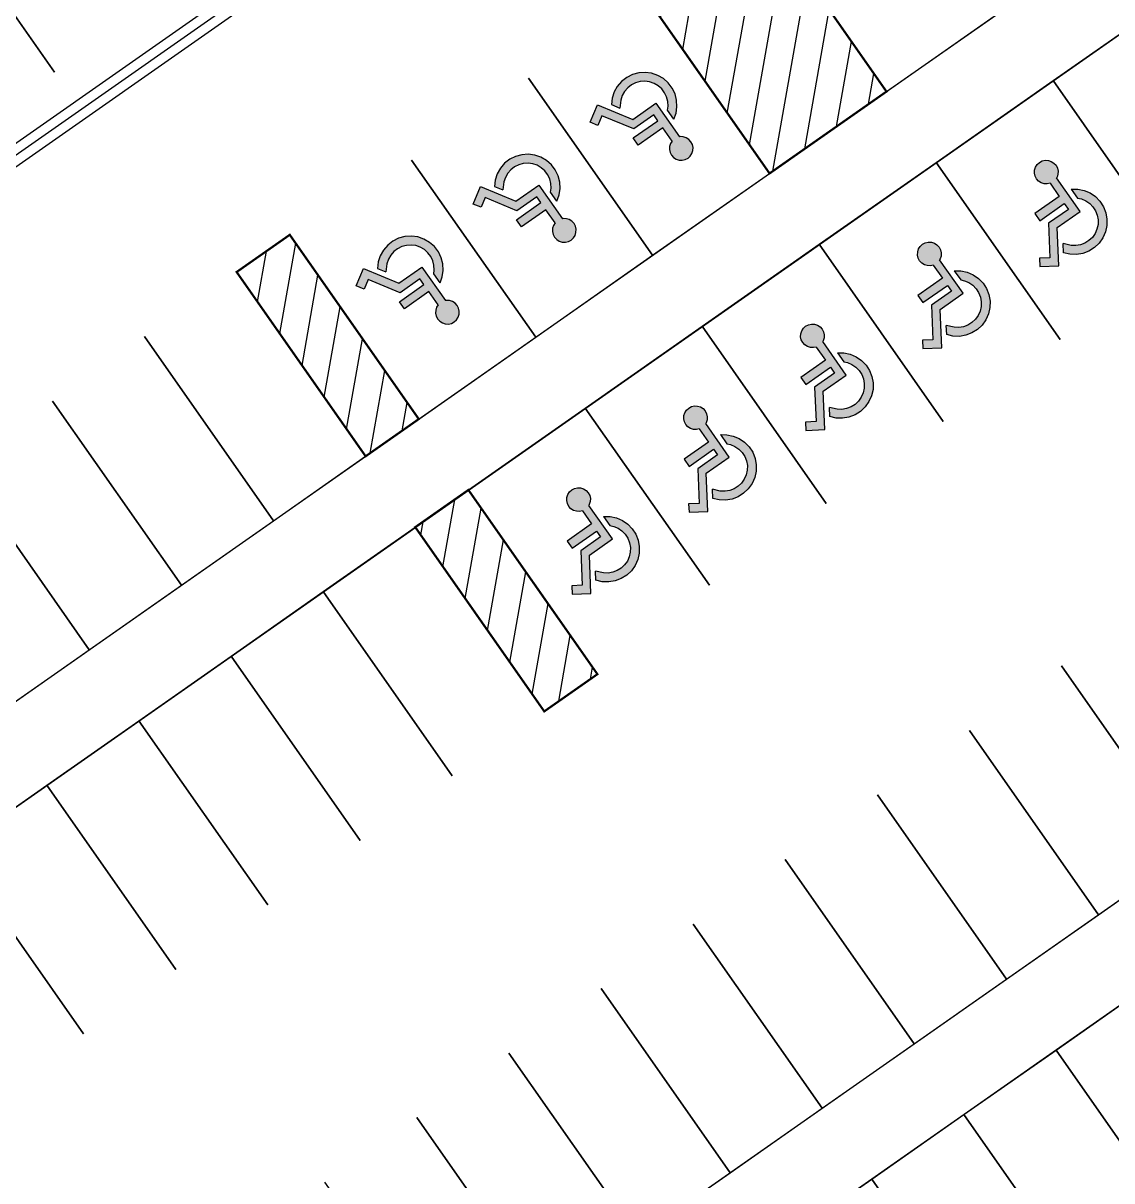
# Model space of a CAD drawing. Header units: millimetres. Extents: x 152904052 to 153933663, y 538271515 to 539240469.
# Drawn here: x 153229752 to 153254921, y 538740678 to 538767442 of the extents above; entities that cross this region are included whole.
import ezdxf

# ---------------------------------------------------------------- set-up
doc = ezdxf.new("R2010")
doc.units = ezdxf.units.MM
doc.layers.add('SCHM', color=9, linetype='Continuous')

msp = doc.modelspace()

# ---------------------------------------------------------------- hatches: boundary and pattern name
at = {"layer": 'SCHM'}
h = msp.add_hatch(dxfattribs=at)
h.set_pattern_fill('ANSI31', color=256, scale=200, angle=35)
h.set_pattern_definition([(80, (122940944.1, 494508698.3), (-625.352923, 110.266593), [])])
h.paths.add_polyline_path([(153247008, 538763967.6), (153249711.2, 538765860.4), (153246728.6, 538770120), (153244025.4, 538768227.2)])
for points in [[(153244662, 538765519.9), (153244649.1, 538765430.5), (153244795.9, 538765220.8), (153244846.1, 538765362.2), (153244867.6, 538765510.7), (153244859.5, 538765660.5), (153244822.1, 538765805.8), (153244756.8, 538765940.9), (153244666.2, 538766060.5), (153244553.8, 538766160), (153244424.1, 538766235.4), (153244282.1, 538766283.9), (153244133.4, 538766303.4), (153243983.6, 538766293.4), (153243838.8, 538766254), (153243704.6, 538766187), (153243586.2, 538766094.9), (153243488.2, 538765981.3), (153243414.4, 538765850.6), (153243367.8, 538765707.9), (153243350.2, 538765558.9), (153243546.8, 538765477.8), (153243568.8, 538765663.7), (153243602.8, 538765767.6), (153243656.5, 538765862.9), (153243728, 538765945.7), (153243814.3, 538766012.9), (153243912.1, 538766061.7), (153244017.7, 538766090.4), (153244126.8, 538766097.7), (153244235.2, 538766083.5), (153244338.8, 538766048.2), (153244433.3, 538765993.2), (153244515.2, 538765920.7), (153244581.2, 538765833.5), (153244628.8, 538765735), (153244656.1, 538765629.1)], [(153244708.4, 538764451.1), (153244741.4, 538764387.6), (153244789.8, 538764334.9), (153244850.1, 538764296.4), (153244918.4, 538764274.9), (153244989.9, 538764271.8), (153245059.7, 538764287.3), (153245123.2, 538764320.3), (153245176, 538764368.7), (153245214.4, 538764429), (153245236, 538764497.3), (153245239.1, 538764568.8), (153245223.6, 538764638.6), (153245190.6, 538764702.1), (153245142.2, 538764754.9), (153245081.8, 538764793.3), (153245013.6, 538764814.9), (153244942.1, 538764818), (153244922.6, 538764813.6), (153244378.9, 538765590.1), (153243847, 538765217.6), (153243027.1, 538765556), (153242860.2, 538765151.5), (153243040.3, 538765077.2), (153243132.9, 538765301.6), (153243871.3, 538764996.8), (153244331.1, 538765318.7), (153244424.7, 538765185), (153243858.5, 538764788.5), (153243973.8, 538764623.8), (153244540, 538765020.3), (153244752.9, 538764716.3), (153244717.5, 538764660.7), (153244696, 538764592.5), (153244692.9, 538764521)], [(153241958.8, 538763627.1), (153241945.9, 538763537.7), (153242092.7, 538763328), (153242142.9, 538763469.4), (153242164.4, 538763617.9), (153242156.3, 538763767.7), (153242118.9, 538763913), (153242053.6, 538764048.1), (153241963, 538764167.7), (153241850.6, 538764267.2), (153241720.9, 538764342.6), (153241578.9, 538764391.1), (153241430.1, 538764410.6), (153241280.4, 538764400.6), (153241135.6, 538764361.2), (153241001.4, 538764294.2), (153240883, 538764202.1), (153240785, 538764088.5), (153240711.2, 538763957.8), (153240664.6, 538763815.1), (153240647, 538763666.1), (153240843.6, 538763585), (153240865.6, 538763770.9), (153240899.6, 538763874.8), (153240953.3, 538763970.1), (153241024.8, 538764052.9), (153241111.1, 538764120.1), (153241208.9, 538764168.9), (153241314.5, 538764197.6), (153241423.6, 538764204.9), (153241532, 538764190.7), (153241635.6, 538764155.4), (153241730.1, 538764100.4), (153241812, 538764027.9), (153241878, 538763940.7), (153241925.6, 538763842.2), (153241952.9, 538763736.3)], [(153253229.3, 538763788.7), (153253181, 538763841.4), (153253147.9, 538763904.9), (153253132.4, 538763974.8), (153253135.6, 538764046.3), (153253157.1, 538764114.5), (153253195.5, 538764174.9), (153253248.3, 538764223.2), (153253311.8, 538764256.3), (153253381.7, 538764271.8), (153253453.1, 538764268.7), (153253521.4, 538764247.1), (153253581.8, 538764208.7), (153253630.1, 538764155.9), (153253663.2, 538764092.4), (153253678.6, 538764022.6), (153253675.5, 538763951.1), (153253654, 538763882.8), (153253643.3, 538763866), (153254186.9, 538763089.5), (153253655, 538762717.1), (153253692.5, 538761830.9), (153253255.4, 538761812.4), (153253247.1, 538762007), (153253489.7, 538762017.3), (153253455.8, 538762815.4), (153253915.6, 538763137.4), (153253821.9, 538763271.1), (153253255.7, 538762874.6), (153253140.4, 538763039.3), (153253706.6, 538763435.8), (153253493.7, 538763739.8), (153253429.4, 538763725.6), (153253357.9, 538763728.7), (153253289.7, 538763750.2)], [(153242005.2, 538762558.3), (153242038.2, 538762494.8), (153242086.6, 538762442.1), (153242146.9, 538762403.6), (153242215.2, 538762382.1), (153242286.7, 538762379), (153242356.5, 538762394.5), (153242420, 538762427.5), (153242472.8, 538762475.9), (153242511.2, 538762536.2), (153242532.8, 538762604.5), (153242535.9, 538762676), (153242520.4, 538762745.8), (153242487.4, 538762809.3), (153242439, 538762862.1), (153242378.6, 538762900.5), (153242310.4, 538762922), (153242238.9, 538762925.2), (153242219.4, 538762920.8), (153241675.7, 538763697.3), (153241143.8, 538763324.8), (153240323.9, 538763663.2), (153240157, 538763258.7), (153240337.1, 538763184.4), (153240429.7, 538763408.8), (153241168.1, 538763104), (153241627.9, 538763425.9), (153241721.5, 538763292.2), (153241155.3, 538762895.7), (153241270.6, 538762731), (153241836.8, 538763127.5), (153242049.7, 538762823.5), (153242014.3, 538762767.9), (153241992.8, 538762699.7), (153241989.7, 538762628.2)], [(153254217.8, 538763379.6), (153254129.3, 538763398), (153253982.5, 538763607.6), (153254132.6, 538763606.5), (153254279.5, 538763575.9), (153254417.5, 538763517), (153254541.2, 538763432.2), (153254645.8, 538763324.6), (153254727.3, 538763198.6), (153254782.3, 538763059), (153254808.8, 538762911.3), (153254805.8, 538762761.3), (153254773.3, 538762614.8), (153254712.6, 538762477.6), (153254626.1, 538762354.9), (153254517.2, 538762251.7), (153254390.1, 538762171.9), (153254249.9, 538762118.7), (153254101.8, 538762094.1), (153253951.9, 538762099.1), (153253805.8, 538762133.5), (153253796.8, 538762346), (153253979, 538762303.1), (153254088.3, 538762299.5), (153254196.2, 538762317.4), (153254298.5, 538762356.2), (153254391.1, 538762414.4), (153254470.5, 538762489.6), (153254533.5, 538762579), (153254577.7, 538762679), (153254601.4, 538762785.8), (153254603.6, 538762895.1), (153254584.3, 538763002.8), (153254544.2, 538763104.5), (153254484.9, 538763196.4), (153254408.6, 538763274.8), (153254318.4, 538763336.6)], [(153239255.6, 538761734.3), (153239242.7, 538761644.9), (153239389.5, 538761435.2), (153239439.7, 538761576.6), (153239461.2, 538761725.1), (153239453.1, 538761874.9), (153239415.7, 538762020.2), (153239350.4, 538762155.3), (153239259.8, 538762274.9), (153239147.4, 538762374.4), (153239017.7, 538762449.8), (153238875.7, 538762498.3), (153238726.9, 538762517.8), (153238577.2, 538762507.8), (153238432.4, 538762468.4), (153238298.2, 538762401.4), (153238179.8, 538762309.3), (153238081.8, 538762195.7), (153238008, 538762065), (153237961.4, 538761922.3), (153237943.8, 538761773.3), (153238140.4, 538761692.2), (153238162.4, 538761878.1), (153238196.4, 538761982), (153238250.1, 538762077.3), (153238321.6, 538762160.1), (153238407.9, 538762227.3), (153238505.7, 538762276.1), (153238611.3, 538762304.8), (153238720.4, 538762312.1), (153238828.8, 538762297.9), (153238932.4, 538762262.5), (153239026.9, 538762207.6), (153239108.8, 538762135.1), (153239174.8, 538762047.9), (153239222.4, 538761949.4), (153239249.7, 538761843.5)], [(153250526.1, 538761895.9), (153250477.8, 538761948.7), (153250444.7, 538762012.1), (153250429.2, 538762082), (153250432.3, 538762153.5), (153250453.9, 538762221.8), (153250492.3, 538762282.1), (153250545.1, 538762330.5), (153250608.6, 538762363.5), (153250678.4, 538762379), (153250749.9, 538762375.9), (153250818.2, 538762354.4), (153250878.5, 538762315.9), (153250926.9, 538762263.2), (153250959.9, 538762199.7), (153250975.4, 538762129.8), (153250972.3, 538762058.3), (153250950.8, 538761990.1), (153250940, 538761973.2), (153251483.7, 538761196.8), (153250951.8, 538760824.3), (153250989.3, 538759938.2), (153250552.2, 538759919.6), (153250543.9, 538760114.3), (153250786.4, 538760124.5), (153250752.6, 538760922.7), (153251212.4, 538761244.6), (153251118.7, 538761378.4), (153250552.4, 538760981.9), (153250437.1, 538761146.5), (153251003.4, 538761543), (153250790.5, 538761847.1), (153250726.2, 538761832.8), (153250654.7, 538761835.9), (153250586.5, 538761857.5)], [(153239302, 538760665.5), (153239335, 538760602), (153239383.4, 538760549.3), (153239443.7, 538760510.8), (153239512, 538760489.3), (153239583.5, 538760486.2), (153239653.3, 538760501.7), (153239716.8, 538760534.7), (153239769.6, 538760583), (153239808, 538760643.4), (153239829.6, 538760711.7), (153239832.7, 538760783.2), (153239817.2, 538760853), (153239784.1, 538760916.5), (153239735.8, 538760969.3), (153239675.4, 538761007.7), (153239607.2, 538761029.2), (153239535.7, 538761032.4), (153239516.2, 538761028), (153238972.5, 538761804.5), (153238440.6, 538761432), (153237620.7, 538761770.4), (153237453.8, 538761365.9), (153237633.9, 538761291.6), (153237726.5, 538761516), (153238464.9, 538761211.2), (153238924.7, 538761533.1), (153239018.3, 538761399.4), (153238452.1, 538761002.9), (153238567.4, 538760838.2), (153239133.6, 538761234.7), (153239346.5, 538760930.7), (153239311.1, 538760875.1), (153239289.6, 538760806.9), (153239286.5, 538760735.4)], [(153251514.6, 538761486.8), (153251426.1, 538761505.2), (153251279.3, 538761714.9), (153251429.4, 538761713.8), (153251576.3, 538761683.2), (153251714.3, 538761624.3), (153251838, 538761539.4), (153251942.6, 538761431.8), (153252024, 538761305.8), (153252079.1, 538761166.2), (153252105.6, 538761018.5), (153252102.6, 538760868.5), (153252070.1, 538760722), (153252009.4, 538760584.8), (153251922.9, 538760462.2), (153251814, 538760359), (153251686.9, 538760279.2), (153251546.6, 538760225.9), (153251398.6, 538760201.3), (153251248.7, 538760206.3), (153251102.6, 538760240.7), (153251093.6, 538760453.3), (153251275.8, 538760410.4), (153251385.1, 538760406.7), (153251493, 538760424.6), (153251595.3, 538760463.4), (153251687.9, 538760521.6), (153251767.3, 538760596.8), (153251830.3, 538760686.2), (153251874.5, 538760786.2), (153251898.2, 538760893), (153251900.4, 538761002.4), (153251881.1, 538761110), (153251841, 538761211.7), (153251781.6, 538761303.6), (153251705.4, 538761382), (153251615.2, 538761443.9)], [(153247823, 538760003), (153247774.6, 538760055.7), (153247741.6, 538760119.2), (153247726.1, 538760189.1), (153247729.2, 538760260.6), (153247750.7, 538760328.8), (153247789.2, 538760389.2), (153247842, 538760437.5), (153247905.4, 538760470.6), (153247975.3, 538760486.1), (153248046.8, 538760483), (153248115.1, 538760461.4), (153248175.4, 538760423), (153248223.8, 538760370.2), (153248256.8, 538760306.7), (153248272.3, 538760236.9), (153248269.2, 538760165.4), (153248247.7, 538760097.1), (153248236.9, 538760080.2), (153248780.6, 538759303.8), (153248248.7, 538758931.4), (153248286.2, 538758045.2), (153247849, 538758026.7), (153247840.8, 538758221.3), (153248083.3, 538758231.6), (153248049.5, 538759029.7), (153248509.3, 538759351.7), (153248415.6, 538759485.4), (153247849.3, 538759088.9), (153247734, 538759253.6), (153248300.3, 538759650.1), (153248087.4, 538759954.1), (153248023.1, 538759939.9), (153247951.6, 538759943), (153247883.3, 538759964.5)], [(153248811.5, 538759593.9), (153248723, 538759612.3), (153248576.2, 538759821.9), (153248726.3, 538759820.8), (153248873.2, 538759790.2), (153249011.2, 538759731.3), (153249134.9, 538759646.5), (153249239.5, 538759538.9), (153249320.9, 538759412.9), (153249376, 538759273.3), (153249402.5, 538759125.6), (153249399.4, 538758975.6), (153249366.9, 538758829.1), (153249306.3, 538758691.9), (153249219.8, 538758569.2), (153249110.9, 538758466), (153248983.8, 538758386.2), (153248843.5, 538758333), (153248695.5, 538758308.4), (153248545.5, 538758313.4), (153248399.5, 538758347.8), (153248390.5, 538758560.3), (153248572.7, 538758517.4), (153248682, 538758513.8), (153248789.9, 538758531.7), (153248892.1, 538758570.5), (153248984.8, 538758628.7), (153249064.1, 538758703.9), (153249127.2, 538758793.3), (153249171.4, 538758893.3), (153249195.1, 538759000.1), (153249197.3, 538759109.4), (153249178, 538759217.1), (153249137.9, 538759318.8), (153249078.5, 538759410.7), (153249002.3, 538759489.1), (153248912.1, 538759550.9)], [(153245119.8, 538758110.2), (153245071.4, 538758162.9), (153245038.4, 538758226.4), (153245022.9, 538758296.3), (153245026, 538758367.8), (153245047.5, 538758436), (153245086, 538758496.4), (153245138.8, 538758544.7), (153245202.2, 538758577.8), (153245272.1, 538758593.3), (153245343.6, 538758590.2), (153245411.9, 538758568.6), (153245472.2, 538758530.2), (153245520.6, 538758477.4), (153245553.6, 538758413.9), (153245569.1, 538758344.1), (153245566, 538758272.6), (153245544.5, 538758204.3), (153245533.7, 538758187.4), (153246077.4, 538757411), (153245545.5, 538757038.6), (153245583, 538756152.4), (153245145.8, 538756133.9), (153245137.6, 538756328.5), (153245380.1, 538756338.8), (153245346.3, 538757136.9), (153245806.1, 538757458.9), (153245712.4, 538757592.6), (153245146.1, 538757196.1), (153245030.8, 538757360.8), (153245597.1, 538757757.3), (153245384.2, 538758061.3), (153245319.9, 538758047.1), (153245248.4, 538758050.2), (153245180.1, 538758071.7)], [(153246108.3, 538757701.1), (153246019.8, 538757719.5), (153245873, 538757929.1), (153246023.1, 538757928), (153246169.9, 538757897.4), (153246308, 538757838.5), (153246431.7, 538757753.7), (153246536.3, 538757646.1), (153246617.7, 538757520.1), (153246672.8, 538757380.5), (153246699.3, 538757232.8), (153246696.2, 538757082.8), (153246663.7, 538756936.3), (153246603.1, 538756799.1), (153246516.6, 538756676.4), (153246407.7, 538756573.2), (153246280.6, 538756493.4), (153246140.3, 538756440.2), (153245992.3, 538756415.6), (153245842.3, 538756420.6), (153245696.3, 538756455), (153245687.3, 538756667.5), (153245869.5, 538756624.6), (153245978.8, 538756621), (153246086.7, 538756638.9), (153246188.9, 538756677.7), (153246281.6, 538756735.9), (153246360.9, 538756811.1), (153246424, 538756900.5), (153246468.2, 538757000.5), (153246491.9, 538757107.3), (153246494.1, 538757216.6), (153246474.8, 538757324.3), (153246434.7, 538757426), (153246375.3, 538757517.9), (153246299.1, 538757596.3), (153246208.9, 538757658.1)], [(153242416.6, 538756217.4), (153242368.2, 538756270.1), (153242335.2, 538756333.6), (153242319.7, 538756403.5), (153242322.8, 538756475), (153242344.3, 538756543.2), (153242382.8, 538756603.6), (153242435.6, 538756651.9), (153242499, 538756685), (153242568.9, 538756700.5), (153242640.4, 538756697.4), (153242708.7, 538756675.8), (153242769, 538756637.4), (153242817.4, 538756584.6), (153242850.4, 538756521.1), (153242865.9, 538756451.3), (153242862.8, 538756379.8), (153242841.3, 538756311.5), (153242830.5, 538756294.6), (153243374.2, 538755518.2), (153242842.3, 538755145.8), (153242879.8, 538754259.6), (153242442.6, 538754241.1), (153242434.4, 538754435.7), (153242676.9, 538754446), (153242643.1, 538755244.1), (153243102.9, 538755566.1), (153243009.2, 538755699.8), (153242442.9, 538755303.3), (153242327.6, 538755468), (153242893.9, 538755864.5), (153242681, 538756168.5), (153242616.7, 538756154.3), (153242545.2, 538756157.4), (153242476.9, 538756178.9)], [(153243405.1, 538755808.3), (153243316.6, 538755826.7), (153243169.8, 538756036.3), (153243319.9, 538756035.2), (153243466.7, 538756004.6), (153243604.8, 538755945.7), (153243728.5, 538755860.9), (153243833.1, 538755753.3), (153243914.5, 538755627.3), (153243969.6, 538755487.7), (153243996.1, 538755340), (153243993, 538755190), (153243960.5, 538755043.5), (153243899.9, 538754906.3), (153243813.4, 538754783.6), (153243704.5, 538754680.4), (153243577.4, 538754600.6), (153243437.1, 538754547.4), (153243289.1, 538754522.8), (153243139.1, 538754527.8), (153242993.1, 538754562.2), (153242984.1, 538754774.7), (153243166.3, 538754731.8), (153243275.6, 538754728.2), (153243383.5, 538754746.1), (153243485.7, 538754784.9), (153243578.4, 538754843.1), (153243657.7, 538754918.3), (153243720.8, 538755007.7), (153243765, 538755107.7), (153243788.7, 538755214.5), (153243790.9, 538755323.8), (153243771.6, 538755431.5), (153243731.5, 538755533.2), (153243672.1, 538755625.1), (153243595.9, 538755703.5), (153243505.7, 538755765.3)]]:
    msp.add_hatch(color=256, dxfattribs=at).paths.add_polyline_path(points)
h = msp.add_hatch(dxfattribs=at)
h.set_pattern_fill('ANSI31', color=256, scale=200, angle=35)
h.set_pattern_definition([(80, (122812588.1, 494499881.86), (-625.352923, 110.266593), [])])
h.paths.add_polyline_path([(153234687.1, 538761688.4), (153235915.7, 538762548.8), (153238898.3, 538758289.2), (153237669.7, 538757428.8)])
h = msp.add_hatch(dxfattribs=at)
h.set_pattern_fill('ANSI31', color=256, scale=200, angle=35)
h.set_pattern_definition([(80, (122809884.9, 494497989), (-625.352923, 110.266593), [])])
h.paths.add_polyline_path([(153241799.4, 538751530.9), (153243028.1, 538752391.2), (153240045.5, 538756650.8), (153238816.8, 538755790.5)])

# ---------------------------------------------------------------- linework, layer by layer
for p, q in [((153243704.6, 538766187), (153243586.2, 538766094.9)), ((153243838.8, 538766254), (153243704.6, 538766187)), ((153243983.6, 538766293.4), (153243838.8, 538766254)), ((153244133.4, 538766303.4), (153243983.6, 538766293.4)), ((153244282.1, 538766283.9), (153244133.4, 538766303.4)), ((153244424.1, 538766235.4), (153244282.1, 538766283.9)), ((153244553.8, 538766160), (153244424.1, 538766235.4)), ((153244666.2, 538766060.5), (153244553.8, 538766160)), ((153243488.2, 538765981.3), (153243414.4, 538765850.6)), ((153243586.2, 538766094.9), (153243488.2, 538765981.3)), ((153243656.5, 538765862.9), (153243602.8, 538765767.6)), ((153243728, 538765945.7), (153243656.5, 538765862.9)), ((153243814.3, 538766012.9), (153243728, 538765945.7)), ((153243912.1, 538766061.7), (153243814.3, 538766012.9)), ((153244017.7, 538766090.4), (153243912.1, 538766061.7)), ((153244126.8, 538766097.7), (153244017.7, 538766090.4)), ((153244235.2, 538766083.5), (153244126.8, 538766097.7)), ((153244338.8, 538766048.2), (153244235.2, 538766083.5)), ((153244433.3, 538765993.2), (153244338.8, 538766048.2)), ((153244515.2, 538765920.7), (153244433.3, 538765993.2)), ((153244581.2, 538765833.5), (153244515.2, 538765920.7)), ((153244756.8, 538765940.9), (153244666.2, 538766060.5)), ((153244822.1, 538765805.8), (153244756.8, 538765940.9)), ((153243367.8, 538765707.9), (153243350.2, 538765558.9)), ((153243414.4, 538765850.6), (153243367.8, 538765707.9)), ((153243568.8, 538765663.7), (153243546.8, 538765477.8)), ((153243602.8, 538765767.6), (153243568.8, 538765663.7)), ((153244628.8, 538765735), (153244581.2, 538765833.5)), ((153244656.1, 538765629.1), (153244628.8, 538765735)), ((153244662, 538765519.9), (153244656.1, 538765629.1)), ((153244859.5, 538765660.5), (153244822.1, 538765805.8)), ((153244867.6, 538765510.7), (153244859.5, 538765660.5)), ((153242860.2, 538765151.5), (153243027.1, 538765556)), ((153243027.1, 538765556), (153243847, 538765217.6)), ((153243350.2, 538765558.9), (153243546.8, 538765477.8)), ((153243847, 538765217.6), (153244378.9, 538765590.1)), ((153244378.9, 538765590.1), (153244922.6, 538764813.6)), ((153244649.1, 538765430.5), (153244662, 538765519.9)), ((153244795.9, 538765220.8), (153244649.1, 538765430.5)), ((153244795.9, 538765220.8), (153244846.1, 538765362.2)), ((153244846.1, 538765362.2), (153244867.6, 538765510.7)), ((153243040.3, 538765077.2), (153242860.2, 538765151.5)), ((153243132.9, 538765301.6), (153243040.3, 538765077.2)), ((153243871.3, 538764996.8), (153243132.9, 538765301.6)), ((153243858.5, 538764788.5), (153244424.7, 538765185)), ((153244331.1, 538765318.7), (153243871.3, 538764996.8)), ((153244424.7, 538765185), (153244331.1, 538765318.7)), ((153244540, 538765020.3), (153243973.8, 538764623.8)), ((153244752.9, 538764716.3), (153244540, 538765020.3)), ((153244942.1, 538764818), (153244922.6, 538764813.6)), ((153245013.6, 538764814.9), (153244942.1, 538764818)), ((153245081.8, 538764793.3), (153245013.6, 538764814.9)), ((153245142.2, 538764754.9), (153245081.8, 538764793.3)), ((153243973.8, 538764623.8), (153243858.5, 538764788.5)), ((153244696, 538764592.5), (153244692.9, 538764521)), ((153244717.5, 538764660.7), (153244696, 538764592.5)), ((153244752.9, 538764716.3), (153244717.5, 538764660.7)), ((153245190.6, 538764702.1), (153245142.2, 538764754.9)), ((153245223.6, 538764638.6), (153245190.6, 538764702.1)), ((153245239.1, 538764568.8), (153245223.6, 538764638.6)), ((153245236, 538764497.3), (153245239.1, 538764568.8)), ((153241001.4, 538764294.2), (153240883, 538764202.1)), ((153241135.6, 538764361.2), (153241001.4, 538764294.2)), ((153241280.4, 538764400.6), (153241135.6, 538764361.2)), ((153241430.1, 538764410.6), (153241280.4, 538764400.6)), ((153241578.9, 538764391.1), (153241430.1, 538764410.6)), ((153241720.9, 538764342.6), (153241578.9, 538764391.1)), ((153241850.6, 538764267.2), (153241720.9, 538764342.6)), ((153241963, 538764167.7), (153241850.6, 538764267.2)), ((153244692.9, 538764521), (153244708.4, 538764451.1)), ((153244708.4, 538764451.1), (153244741.4, 538764387.6)), ((153244741.4, 538764387.6), (153244789.8, 538764334.9)), ((153244789.8, 538764334.9), (153244850.1, 538764296.4)), ((153244850.1, 538764296.4), (153244918.4, 538764274.9)), ((153244918.4, 538764274.9), (153244989.9, 538764271.8)), ((153244989.9, 538764271.8), (153245059.7, 538764287.3)), ((153245059.7, 538764287.3), (153245123.2, 538764320.3)), ((153245123.2, 538764320.3), (153245176, 538764368.7)), ((153245176, 538764368.7), (153245214.4, 538764429)), ((153245214.4, 538764429), (153245236, 538764497.3)), ((153253248.3, 538764223.2), (153253311.8, 538764256.3)), ((153253311.8, 538764256.3), (153253381.7, 538764271.8)), ((153253381.7, 538764271.8), (153253453.1, 538764268.7)), ((153253453.1, 538764268.7), (153253521.4, 538764247.1)), ((153240785, 538764088.5), (153240711.2, 538763957.8)), ((153240883, 538764202.1), (153240785, 538764088.5)), ((153241024.8, 538764052.9), (153240953.3, 538763970.1)), ((153241111.1, 538764120.1), (153241024.8, 538764052.9)), ((153241208.9, 538764168.9), (153241111.1, 538764120.1)), ((153241314.5, 538764197.6), (153241208.9, 538764168.9)), ((153241423.6, 538764204.9), (153241314.5, 538764197.6)), ((153241532, 538764190.7), (153241423.6, 538764204.9)), ((153241635.6, 538764155.4), (153241532, 538764190.7)), ((153241730.1, 538764100.4), (153241635.6, 538764155.4)), ((153241812, 538764027.9), (153241730.1, 538764100.4)), ((153241878, 538763940.7), (153241812, 538764027.9)), ((153242053.6, 538764048.1), (153241963, 538764167.7)), ((153242118.9, 538763913), (153242053.6, 538764048.1)), ((153253132.4, 538763974.8), (153253135.6, 538764046.3)), ((153253135.6, 538764046.3), (153253157.1, 538764114.5)), ((153253157.1, 538764114.5), (153253195.5, 538764174.9)), ((153253195.5, 538764174.9), (153253248.3, 538764223.2)), ((153253521.4, 538764247.1), (153253581.8, 538764208.7)), ((153253581.8, 538764208.7), (153253630.1, 538764155.9)), ((153253630.1, 538764155.9), (153253663.2, 538764092.4)), ((153253663.2, 538764092.4), (153253678.6, 538764022.6)), ((153253678.6, 538764022.6), (153253675.5, 538763951.1)), ((153240664.6, 538763815.1), (153240647, 538763666.1)), ((153240711.2, 538763957.8), (153240664.6, 538763815.1)), ((153240865.6, 538763770.9), (153240843.6, 538763585)), ((153240899.6, 538763874.8), (153240865.6, 538763770.9)), ((153240953.3, 538763970.1), (153240899.6, 538763874.8)), ((153241925.6, 538763842.2), (153241878, 538763940.7)), ((153241952.9, 538763736.3), (153241925.6, 538763842.2)), ((153241958.8, 538763627.1), (153241952.9, 538763736.3)), ((153242156.3, 538763767.7), (153242118.9, 538763913)), ((153242164.4, 538763617.9), (153242156.3, 538763767.7)), ((153253147.9, 538763904.9), (153253132.4, 538763974.8)), ((153253181, 538763841.4), (153253147.9, 538763904.9)), ((153253229.3, 538763788.7), (153253181, 538763841.4)), ((153253289.7, 538763750.2), (153253229.3, 538763788.7)), ((153253357.9, 538763728.7), (153253289.7, 538763750.2)), ((153253429.4, 538763725.6), (153253357.9, 538763728.7)), ((153253493.7, 538763739.8), (153253429.4, 538763725.6)), ((153253493.7, 538763739.8), (153253706.6, 538763435.8)), ((153253654, 538763882.8), (153253643.3, 538763866)), ((153254186.9, 538763089.5), (153253643.3, 538763866)), ((153253675.5, 538763951.1), (153253654, 538763882.8)), ((153240157, 538763258.7), (153240323.9, 538763663.2)), ((153240323.9, 538763663.2), (153241143.8, 538763324.8)), ((153240647, 538763666.1), (153240843.6, 538763585)), ((153241143.8, 538763324.8), (153241675.7, 538763697.3)), ((153241675.7, 538763697.3), (153242219.4, 538762920.8)), ((153241945.9, 538763537.7), (153241958.8, 538763627.1)), ((153242092.7, 538763328), (153241945.9, 538763537.7)), ((153242092.7, 538763328), (153242142.9, 538763469.4)), ((153242142.9, 538763469.4), (153242164.4, 538763617.9)), ((153253982.5, 538763607.6), (153254129.3, 538763398)), ((153253982.5, 538763607.6), (153254132.6, 538763606.5)), ((153254132.6, 538763606.5), (153254279.5, 538763575.9)), ((153254279.5, 538763575.9), (153254417.5, 538763517)), ((153254417.5, 538763517), (153254541.2, 538763432.2)), ((153240337.1, 538763184.4), (153240157, 538763258.7)), ((153240429.7, 538763408.8), (153240337.1, 538763184.4)), ((153241168.1, 538763104), (153240429.7, 538763408.8)), ((153241155.3, 538762895.7), (153241721.5, 538763292.2)), ((153241627.9, 538763425.9), (153241168.1, 538763104)), ((153241721.5, 538763292.2), (153241627.9, 538763425.9)), ((153253706.6, 538763435.8), (153253140.4, 538763039.3)), ((153253255.7, 538762874.6), (153253821.9, 538763271.1)), ((153253821.9, 538763271.1), (153253915.6, 538763137.4)), ((153254129.3, 538763398), (153254217.8, 538763379.6)), ((153254217.8, 538763379.6), (153254318.4, 538763336.6)), ((153254318.4, 538763336.6), (153254408.6, 538763274.8)), ((153254408.6, 538763274.8), (153254484.9, 538763196.4)), ((153254484.9, 538763196.4), (153254544.2, 538763104.5)), ((153254541.2, 538763432.2), (153254645.8, 538763324.6)), ((153254645.8, 538763324.6), (153254727.3, 538763198.6)), ((153254727.3, 538763198.6), (153254782.3, 538763059)), ((153241836.8, 538763127.5), (153241270.6, 538762731)), ((153242049.7, 538762823.5), (153241836.8, 538763127.5)), ((153242238.9, 538762925.2), (153242219.4, 538762920.8)), ((153242310.4, 538762922), (153242238.9, 538762925.2)), ((153242378.6, 538762900.5), (153242310.4, 538762922)), ((153253140.4, 538763039.3), (153253255.7, 538762874.6)), ((153253915.6, 538763137.4), (153253455.8, 538762815.4)), ((153253655, 538762717.1), (153254186.9, 538763089.5)), ((153254544.2, 538763104.5), (153254584.3, 538763002.8)), ((153254584.3, 538763002.8), (153254603.6, 538762895.1)), ((153254782.3, 538763059), (153254808.8, 538762911.3)), ((153241270.6, 538762731), (153241155.3, 538762895.7)), ((153241992.8, 538762699.7), (153241989.7, 538762628.2)), ((153242014.3, 538762767.9), (153241992.8, 538762699.7)), ((153242049.7, 538762823.5), (153242014.3, 538762767.9)), ((153242439, 538762862.1), (153242378.6, 538762900.5)), ((153242487.4, 538762809.3), (153242439, 538762862.1)), ((153242520.4, 538762745.8), (153242487.4, 538762809.3)), ((153242535.9, 538762676), (153242520.4, 538762745.8)), ((153242532.8, 538762604.5), (153242535.9, 538762676)), ((153253455.8, 538762815.4), (153253489.7, 538762017.3)), ((153253692.5, 538761830.9), (153253655, 538762717.1)), ((153254577.7, 538762679), (153254533.5, 538762579)), ((153254601.4, 538762785.8), (153254577.7, 538762679)), ((153254603.6, 538762895.1), (153254601.4, 538762785.8)), ((153254805.8, 538762761.3), (153254773.3, 538762614.8)), ((153254808.8, 538762911.3), (153254805.8, 538762761.3)), ((153238298.2, 538762401.4), (153238179.8, 538762309.3)), ((153238432.4, 538762468.4), (153238298.2, 538762401.4)), ((153238577.2, 538762507.8), (153238432.4, 538762468.4)), ((153238726.9, 538762517.8), (153238577.2, 538762507.8)), ((153238875.7, 538762498.3), (153238726.9, 538762517.8)), ((153239017.7, 538762449.8), (153238875.7, 538762498.3)), ((153239147.4, 538762374.4), (153239017.7, 538762449.8)), ((153241989.7, 538762628.2), (153242005.2, 538762558.3)), ((153242005.2, 538762558.3), (153242038.2, 538762494.8)), ((153242038.2, 538762494.8), (153242086.6, 538762442.1)), ((153242086.6, 538762442.1), (153242146.9, 538762403.6)), ((153242146.9, 538762403.6), (153242215.2, 538762382.1)), ((153242215.2, 538762382.1), (153242286.7, 538762379)), ((153242286.7, 538762379), (153242356.5, 538762394.5)), ((153242356.5, 538762394.5), (153242420, 538762427.5)), ((153242420, 538762427.5), (153242472.8, 538762475.9)), ((153242472.8, 538762475.9), (153242511.2, 538762536.2)), ((153242511.2, 538762536.2), (153242532.8, 538762604.5)), ((153254391.1, 538762414.4), (153254298.5, 538762356.2)), ((153254470.5, 538762489.6), (153254391.1, 538762414.4)), ((153254533.5, 538762579), (153254470.5, 538762489.6)), ((153254712.6, 538762477.6), (153254626.1, 538762354.9)), ((153254773.3, 538762614.8), (153254712.6, 538762477.6)), ((153238081.8, 538762195.7), (153238008, 538762065)), ((153238179.8, 538762309.3), (153238081.8, 538762195.7)), ((153238321.6, 538762160.1), (153238250.1, 538762077.3)), ((153238407.9, 538762227.3), (153238321.6, 538762160.1)), ((153238505.7, 538762276.1), (153238407.9, 538762227.3)), ((153238611.3, 538762304.8), (153238505.7, 538762276.1)), ((153238720.4, 538762312.1), (153238611.3, 538762304.8)), ((153238828.8, 538762297.9), (153238720.4, 538762312.1)), ((153238932.4, 538762262.5), (153238828.8, 538762297.9)), ((153239026.9, 538762207.6), (153238932.4, 538762262.5)), ((153239108.8, 538762135.1), (153239026.9, 538762207.6)), ((153239174.8, 538762047.9), (153239108.8, 538762135.1)), ((153239259.8, 538762274.9), (153239147.4, 538762374.4)), ((153239350.4, 538762155.3), (153239259.8, 538762274.9)), ((153239415.7, 538762020.2), (153239350.4, 538762155.3)), ((153250429.2, 538762082), (153250432.3, 538762153.5)), ((153250432.3, 538762153.5), (153250453.9, 538762221.8)), ((153250453.9, 538762221.8), (153250492.3, 538762282.1)), ((153250492.3, 538762282.1), (153250545.1, 538762330.5)), ((153250545.1, 538762330.5), (153250608.6, 538762363.5)), ((153250608.6, 538762363.5), (153250678.4, 538762379)), ((153250678.4, 538762379), (153250749.9, 538762375.9)), ((153250749.9, 538762375.9), (153250818.2, 538762354.4)), ((153250818.2, 538762354.4), (153250878.5, 538762315.9)), ((153250878.5, 538762315.9), (153250926.9, 538762263.2)), ((153250926.9, 538762263.2), (153250959.9, 538762199.7)), ((153250959.9, 538762199.7), (153250975.4, 538762129.8)), ((153250975.4, 538762129.8), (153250972.3, 538762058.3)), ((153253805.8, 538762133.5), (153253796.8, 538762346)), ((153253979, 538762303.1), (153253796.8, 538762346)), ((153253951.9, 538762099.1), (153253805.8, 538762133.5)), ((153254088.3, 538762299.5), (153253979, 538762303.1)), ((153254196.2, 538762317.4), (153254088.3, 538762299.5)), ((153254249.9, 538762118.7), (153254101.8, 538762094.1)), ((153254298.5, 538762356.2), (153254196.2, 538762317.4)), ((153254390.1, 538762171.9), (153254249.9, 538762118.7)), ((153254517.2, 538762251.7), (153254390.1, 538762171.9)), ((153254626.1, 538762354.9), (153254517.2, 538762251.7)), ((153237961.4, 538761922.3), (153237943.8, 538761773.3)), ((153238008, 538762065), (153237961.4, 538761922.3)), ((153238162.4, 538761878.1), (153238140.4, 538761692.2)), ((153238196.4, 538761982), (153238162.4, 538761878.1)), ((153238250.1, 538762077.3), (153238196.4, 538761982)), ((153239222.4, 538761949.4), (153239174.8, 538762047.9)), ((153239249.7, 538761843.5), (153239222.4, 538761949.4)), ((153239453.1, 538761874.9), (153239415.7, 538762020.2)), ((153239461.2, 538761725.1), (153239453.1, 538761874.9)), ((153250444.7, 538762012.1), (153250429.2, 538762082)), ((153250477.8, 538761948.7), (153250444.7, 538762012.1)), ((153250526.1, 538761895.9), (153250477.8, 538761948.7)), ((153250586.5, 538761857.5), (153250526.1, 538761895.9)), ((153250654.7, 538761835.9), (153250586.5, 538761857.5)), ((153250790.5, 538761847.1), (153250726.2, 538761832.8)), ((153250790.5, 538761847.1), (153251003.4, 538761543)), ((153250950.8, 538761990.1), (153250940, 538761973.2)), ((153251483.7, 538761196.8), (153250940, 538761973.2)), ((153250972.3, 538762058.3), (153250950.8, 538761990.1)), ((153253489.7, 538762017.3), (153253247.1, 538762007)), ((153253247.1, 538762007), (153253255.4, 538761812.4)), ((153254101.8, 538762094.1), (153253951.9, 538762099.1)), ((153237453.8, 538761365.9), (153237620.7, 538761770.4)), ((153237620.7, 538761770.4), (153238440.6, 538761432)), ((153237943.8, 538761773.3), (153238140.4, 538761692.2)), ((153238440.6, 538761432), (153238972.5, 538761804.5)), ((153238972.5, 538761804.5), (153239516.2, 538761028)), ((153239242.7, 538761644.9), (153239255.6, 538761734.3)), ((153239389.5, 538761435.2), (153239242.7, 538761644.9)), ((153239255.6, 538761734.3), (153239249.7, 538761843.5)), ((153239439.7, 538761576.6), (153239461.2, 538761725.1)), ((153250726.2, 538761832.8), (153250654.7, 538761835.9)), ((153251279.3, 538761714.9), (153251426.1, 538761505.2)), ((153251279.3, 538761714.9), (153251429.4, 538761713.8)), ((153251429.4, 538761713.8), (153251576.3, 538761683.2)), ((153251576.3, 538761683.2), (153251714.3, 538761624.3)), ((153251714.3, 538761624.3), (153251838, 538761539.4)), ((153253255.4, 538761812.4), (153253692.5, 538761830.9)), ((153237633.9, 538761291.6), (153237453.8, 538761365.9)), ((153237726.5, 538761516), (153237633.9, 538761291.6)), ((153238464.9, 538761211.2), (153237726.5, 538761516)), ((153238452.1, 538761002.9), (153239018.3, 538761399.4)), ((153238924.7, 538761533.1), (153238464.9, 538761211.2)), ((153239018.3, 538761399.4), (153238924.7, 538761533.1)), ((153239389.5, 538761435.2), (153239439.7, 538761576.6)), ((153251003.4, 538761543), (153250437.1, 538761146.5)), ((153250552.4, 538760981.9), (153251118.7, 538761378.4)), ((153251118.7, 538761378.4), (153251212.4, 538761244.6)), ((153251426.1, 538761505.2), (153251514.6, 538761486.8)), ((153251514.6, 538761486.8), (153251615.2, 538761443.9)), ((153251615.2, 538761443.9), (153251705.4, 538761382)), ((153251705.4, 538761382), (153251781.6, 538761303.6)), ((153251838, 538761539.4), (153251942.6, 538761431.8)), ((153251942.6, 538761431.8), (153252024, 538761305.8)), ((153239133.6, 538761234.7), (153238567.4, 538760838.2)), ((153239346.5, 538760930.7), (153239133.6, 538761234.7)), ((153250437.1, 538761146.5), (153250552.4, 538760981.9)), ((153251212.4, 538761244.6), (153250752.6, 538760922.7)), ((153250951.8, 538760824.3), (153251483.7, 538761196.8)), ((153251781.6, 538761303.6), (153251841, 538761211.7)), ((153251841, 538761211.7), (153251881.1, 538761110)), ((153251881.1, 538761110), (153251900.4, 538761002.4)), ((153252024, 538761305.8), (153252079.1, 538761166.2)), ((153252079.1, 538761166.2), (153252105.6, 538761018.5)), ((153238567.4, 538760838.2), (153238452.1, 538761002.9)), ((153239289.6, 538760806.9), (153239286.5, 538760735.4)), ((153239311.1, 538760875.1), (153239289.6, 538760806.9)), ((153239346.5, 538760930.7), (153239311.1, 538760875.1)), ((153239535.7, 538761032.4), (153239516.2, 538761028)), ((153239607.2, 538761029.2), (153239535.7, 538761032.4)), ((153239675.4, 538761007.7), (153239607.2, 538761029.2)), ((153239735.8, 538760969.3), (153239675.4, 538761007.7)), ((153239784.1, 538760916.5), (153239735.8, 538760969.3)), ((153239817.2, 538760853), (153239784.1, 538760916.5)), ((153239832.7, 538760783.2), (153239817.2, 538760853)), ((153239829.6, 538760711.7), (153239832.7, 538760783.2)), ((153250752.6, 538760922.7), (153250786.4, 538760124.5)), ((153250989.3, 538759938.2), (153250951.8, 538760824.3)), ((153251874.5, 538760786.2), (153251830.3, 538760686.2)), ((153251898.2, 538760893), (153251874.5, 538760786.2)), ((153251900.4, 538761002.4), (153251898.2, 538760893)), ((153252102.6, 538760868.5), (153252070.1, 538760722)), ((153252105.6, 538761018.5), (153252102.6, 538760868.5)), ((153239286.5, 538760735.4), (153239302, 538760665.5)), ((153239302, 538760665.5), (153239335, 538760602)), ((153239335, 538760602), (153239383.4, 538760549.3)), ((153239383.4, 538760549.3), (153239443.7, 538760510.8)), ((153239443.7, 538760510.8), (153239512, 538760489.3)), ((153239653.3, 538760501.7), (153239716.8, 538760534.7)), ((153239716.8, 538760534.7), (153239769.6, 538760583)), ((153239769.6, 538760583), (153239808, 538760643.4)), ((153239808, 538760643.4), (153239829.6, 538760711.7)), ((153251687.9, 538760521.6), (153251595.3, 538760463.4)), ((153251767.3, 538760596.8), (153251687.9, 538760521.6)), ((153251830.3, 538760686.2), (153251767.3, 538760596.8)), ((153252009.4, 538760584.8), (153251922.9, 538760462.2)), ((153252070.1, 538760722), (153252009.4, 538760584.8)), ((153239512, 538760489.3), (153239583.5, 538760486.2)), ((153239583.5, 538760486.2), (153239653.3, 538760501.7)), ((153247726.1, 538760189.1), (153247729.2, 538760260.6)), ((153247729.2, 538760260.6), (153247750.7, 538760328.8)), ((153247750.7, 538760328.8), (153247789.2, 538760389.2)), ((153247789.2, 538760389.2), (153247842, 538760437.5)), ((153247842, 538760437.5), (153247905.4, 538760470.6)), ((153247905.4, 538760470.6), (153247975.3, 538760486.1)), ((153247975.3, 538760486.1), (153248046.8, 538760483)), ((153248046.8, 538760483), (153248115.1, 538760461.4)), ((153248115.1, 538760461.4), (153248175.4, 538760423)), ((153248175.4, 538760423), (153248223.8, 538760370.2)), ((153248223.8, 538760370.2), (153248256.8, 538760306.7)), ((153248256.8, 538760306.7), (153248272.3, 538760236.9)), ((153251102.6, 538760240.7), (153251093.6, 538760453.3)), ((153251275.8, 538760410.4), (153251093.6, 538760453.3)), ((153251385.1, 538760406.7), (153251275.8, 538760410.4)), ((153251493, 538760424.6), (153251385.1, 538760406.7)), ((153251595.3, 538760463.4), (153251493, 538760424.6)), ((153251686.9, 538760279.2), (153251546.6, 538760225.9)), ((153251814, 538760359), (153251686.9, 538760279.2)), ((153251922.9, 538760462.2), (153251814, 538760359)), ((153247741.6, 538760119.2), (153247726.1, 538760189.1)), ((153247774.6, 538760055.7), (153247741.6, 538760119.2)), ((153247823, 538760003), (153247774.6, 538760055.7)), ((153247883.3, 538759964.5), (153247823, 538760003)), ((153248247.7, 538760097.1), (153248236.9, 538760080.2)), ((153248780.6, 538759303.8), (153248236.9, 538760080.2)), ((153248269.2, 538760165.4), (153248247.7, 538760097.1)), ((153248272.3, 538760236.9), (153248269.2, 538760165.4)), ((153250786.4, 538760124.5), (153250543.9, 538760114.3)), ((153250543.9, 538760114.3), (153250552.2, 538759919.6)), ((153251248.7, 538760206.3), (153251102.6, 538760240.7)), ((153251398.6, 538760201.3), (153251248.7, 538760206.3)), ((153251546.6, 538760225.9), (153251398.6, 538760201.3)), ((153247951.6, 538759943), (153247883.3, 538759964.5)), ((153248023.1, 538759939.9), (153247951.6, 538759943)), ((153248087.4, 538759954.1), (153248023.1, 538759939.9)), ((153248087.4, 538759954.1), (153248300.3, 538759650.1)), ((153248576.2, 538759821.9), (153248723, 538759612.3)), ((153248576.2, 538759821.9), (153248726.3, 538759820.8)), ((153248726.3, 538759820.8), (153248873.2, 538759790.2)), ((153248873.2, 538759790.2), (153249011.2, 538759731.3)), ((153249011.2, 538759731.3), (153249134.9, 538759646.5)), ((153250552.2, 538759919.6), (153250989.3, 538759938.2)), ((153248300.3, 538759650.1), (153247734, 538759253.6)), ((153247849.3, 538759088.9), (153248415.6, 538759485.4)), ((153248415.6, 538759485.4), (153248509.3, 538759351.7)), ((153248723, 538759612.3), (153248811.5, 538759593.9)), ((153248811.5, 538759593.9), (153248912.1, 538759550.9)), ((153248912.1, 538759550.9), (153249002.3, 538759489.1)), ((153249002.3, 538759489.1), (153249078.5, 538759410.7)), ((153249134.9, 538759646.5), (153249239.5, 538759538.9)), ((153249239.5, 538759538.9), (153249320.9, 538759412.9)), ((153247734, 538759253.6), (153247849.3, 538759088.9)), ((153248509.3, 538759351.7), (153248049.5, 538759029.7)), ((153248248.7, 538758931.4), (153248780.6, 538759303.8)), ((153249078.5, 538759410.7), (153249137.9, 538759318.8)), ((153249137.9, 538759318.8), (153249178, 538759217.1)), ((153249178, 538759217.1), (153249197.3, 538759109.4)), ((153249320.9, 538759412.9), (153249376, 538759273.3)), ((153249376, 538759273.3), (153249402.5, 538759125.6)), ((153248049.5, 538759029.7), (153248083.3, 538758231.6)), ((153248286.2, 538758045.2), (153248248.7, 538758931.4)), ((153249195.1, 538759000.1), (153249171.4, 538758893.3)), ((153249197.3, 538759109.4), (153249195.1, 538759000.1)), ((153249399.4, 538758975.6), (153249366.9, 538758829.1)), ((153249402.5, 538759125.6), (153249399.4, 538758975.6)), ((153249064.1, 538758703.9), (153248984.8, 538758628.7)), ((153249127.2, 538758793.3), (153249064.1, 538758703.9)), ((153249171.4, 538758893.3), (153249127.2, 538758793.3)), ((153249306.3, 538758691.9), (153249219.8, 538758569.2)), ((153249366.9, 538758829.1), (153249306.3, 538758691.9)), ((153245022.9, 538758296.3), (153245026, 538758367.8)), ((153245026, 538758367.8), (153245047.5, 538758436)), ((153245047.5, 538758436), (153245086, 538758496.4)), ((153245086, 538758496.4), (153245138.8, 538758544.7)), ((153245138.8, 538758544.7), (153245202.2, 538758577.8)), ((153245202.2, 538758577.8), (153245272.1, 538758593.3)), ((153245272.1, 538758593.3), (153245343.6, 538758590.2)), ((153245343.6, 538758590.2), (153245411.9, 538758568.6)), ((153245411.9, 538758568.6), (153245472.2, 538758530.2)), ((153245472.2, 538758530.2), (153245520.6, 538758477.4)), ((153245520.6, 538758477.4), (153245553.6, 538758413.9)), ((153245553.6, 538758413.9), (153245569.1, 538758344.1)), ((153248399.5, 538758347.8), (153248390.5, 538758560.3)), ((153248572.7, 538758517.4), (153248390.5, 538758560.3)), ((153248682, 538758513.8), (153248572.7, 538758517.4)), ((153248789.9, 538758531.7), (153248682, 538758513.8)), ((153248892.1, 538758570.5), (153248789.9, 538758531.7)), ((153248983.8, 538758386.2), (153248843.5, 538758333)), ((153248984.8, 538758628.7), (153248892.1, 538758570.5)), ((153249110.9, 538758466), (153248983.8, 538758386.2)), ((153249219.8, 538758569.2), (153249110.9, 538758466)), ((153245038.4, 538758226.4), (153245022.9, 538758296.3)), ((153245071.4, 538758162.9), (153245038.4, 538758226.4)), ((153245119.8, 538758110.2), (153245071.4, 538758162.9)), ((153245180.1, 538758071.7), (153245119.8, 538758110.2)), ((153245544.5, 538758204.3), (153245533.7, 538758187.4)), ((153246077.4, 538757411), (153245533.7, 538758187.4)), ((153245566, 538758272.6), (153245544.5, 538758204.3)), ((153245569.1, 538758344.1), (153245566, 538758272.6)), ((153248083.3, 538758231.6), (153247840.8, 538758221.3)), ((153247840.8, 538758221.3), (153247849, 538758026.7)), ((153248545.5, 538758313.4), (153248399.5, 538758347.8)), ((153248695.5, 538758308.4), (153248545.5, 538758313.4)), ((153248843.5, 538758333), (153248695.5, 538758308.4)), ((153245248.4, 538758050.2), (153245180.1, 538758071.7)), ((153245319.9, 538758047.1), (153245248.4, 538758050.2)), ((153245384.2, 538758061.3), (153245319.9, 538758047.1)), ((153245384.2, 538758061.3), (153245597.1, 538757757.3)), ((153245873, 538757929.1), (153246019.8, 538757719.5)), ((153245873, 538757929.1), (153246023.1, 538757928)), ((153246023.1, 538757928), (153246169.9, 538757897.4)), ((153246169.9, 538757897.4), (153246308, 538757838.5)), ((153246308, 538757838.5), (153246431.7, 538757753.7)), ((153247849, 538758026.7), (153248286.2, 538758045.2)), ((153245597.1, 538757757.3), (153245030.8, 538757360.8)), ((153245146.1, 538757196.1), (153245712.4, 538757592.6)), ((153245712.4, 538757592.6), (153245806.1, 538757458.9)), ((153246019.8, 538757719.5), (153246108.3, 538757701.1)), ((153246108.3, 538757701.1), (153246208.9, 538757658.1)), ((153246208.9, 538757658.1), (153246299.1, 538757596.3)), ((153246299.1, 538757596.3), (153246375.3, 538757517.9)), ((153246431.7, 538757753.7), (153246536.3, 538757646.1)), ((153246536.3, 538757646.1), (153246617.7, 538757520.1)), ((153245030.8, 538757360.8), (153245146.1, 538757196.1)), ((153245806.1, 538757458.9), (153245346.3, 538757136.9)), ((153245545.5, 538757038.6), (153246077.4, 538757411)), ((153246375.3, 538757517.9), (153246434.7, 538757426)), ((153246434.7, 538757426), (153246474.8, 538757324.3)), ((153246474.8, 538757324.3), (153246494.1, 538757216.6)), ((153246617.7, 538757520.1), (153246672.8, 538757380.5)), ((153246672.8, 538757380.5), (153246699.3, 538757232.8)), ((153245346.3, 538757136.9), (153245380.1, 538756338.8)), ((153245583, 538756152.4), (153245545.5, 538757038.6)), ((153246491.9, 538757107.3), (153246468.2, 538757000.5)), ((153246494.1, 538757216.6), (153246491.9, 538757107.3)), ((153246696.2, 538757082.8), (153246663.7, 538756936.3)), ((153246699.3, 538757232.8), (153246696.2, 538757082.8)), ((153246360.9, 538756811.1), (153246281.6, 538756735.9)), ((153246424, 538756900.5), (153246360.9, 538756811.1)), ((153246468.2, 538757000.5), (153246424, 538756900.5)), ((153246603.1, 538756799.1), (153246516.6, 538756676.4)), ((153246663.7, 538756936.3), (153246603.1, 538756799.1)), ((153242322.8, 538756475), (153242344.3, 538756543.2)), ((153242344.3, 538756543.2), (153242382.8, 538756603.6)), ((153242382.8, 538756603.6), (153242435.6, 538756651.9)), ((153242435.6, 538756651.9), (153242499, 538756685)), ((153242499, 538756685), (153242568.9, 538756700.5)), ((153242568.9, 538756700.5), (153242640.4, 538756697.4)), ((153242640.4, 538756697.4), (153242708.7, 538756675.8)), ((153242708.7, 538756675.8), (153242769, 538756637.4)), ((153242769, 538756637.4), (153242817.4, 538756584.6)), ((153242817.4, 538756584.6), (153242850.4, 538756521.1)), ((153242850.4, 538756521.1), (153242865.9, 538756451.3)), ((153245696.3, 538756455), (153245687.3, 538756667.5)), ((153245869.5, 538756624.6), (153245687.3, 538756667.5)), ((153245978.8, 538756621), (153245869.5, 538756624.6)), ((153246086.7, 538756638.9), (153245978.8, 538756621)), ((153246188.9, 538756677.7), (153246086.7, 538756638.9)), ((153246281.6, 538756735.9), (153246188.9, 538756677.7)), ((153246407.7, 538756573.2), (153246280.6, 538756493.4)), ((153246516.6, 538756676.4), (153246407.7, 538756573.2)), ((153242319.7, 538756403.5), (153242322.8, 538756475)), ((153242335.2, 538756333.6), (153242319.7, 538756403.5)), ((153242368.2, 538756270.1), (153242335.2, 538756333.6)), ((153242416.6, 538756217.4), (153242368.2, 538756270.1)), ((153242841.3, 538756311.5), (153242830.5, 538756294.6)), ((153243374.2, 538755518.2), (153242830.5, 538756294.6)), ((153242862.8, 538756379.8), (153242841.3, 538756311.5)), ((153242865.9, 538756451.3), (153242862.8, 538756379.8)), ((153245380.1, 538756338.8), (153245137.6, 538756328.5)), ((153245137.6, 538756328.5), (153245145.8, 538756133.9)), ((153245842.3, 538756420.6), (153245696.3, 538756455)), ((153245992.3, 538756415.6), (153245842.3, 538756420.6)), ((153246140.3, 538756440.2), (153245992.3, 538756415.6)), ((153246280.6, 538756493.4), (153246140.3, 538756440.2)), ((153242476.9, 538756178.9), (153242416.6, 538756217.4)), ((153242545.2, 538756157.4), (153242476.9, 538756178.9)), ((153242616.7, 538756154.3), (153242545.2, 538756157.4)), ((153242681, 538756168.5), (153242616.7, 538756154.3)), ((153242681, 538756168.5), (153242893.9, 538755864.5)), ((153243169.8, 538756036.3), (153243316.6, 538755826.7)), ((153243169.8, 538756036.3), (153243319.9, 538756035.2)), ((153243319.9, 538756035.2), (153243466.7, 538756004.6)), ((153243466.7, 538756004.6), (153243604.8, 538755945.7)), ((153245145.8, 538756133.9), (153245583, 538756152.4)), ((153242893.9, 538755864.5), (153242327.6, 538755468)), ((153242442.9, 538755303.3), (153243009.2, 538755699.8)), ((153243009.2, 538755699.8), (153243102.9, 538755566.1)), ((153243316.6, 538755826.7), (153243405.1, 538755808.3)), ((153243405.1, 538755808.3), (153243505.7, 538755765.3)), ((153243505.7, 538755765.3), (153243595.9, 538755703.5)), ((153243595.9, 538755703.5), (153243672.1, 538755625.1)), ((153243604.8, 538755945.7), (153243728.5, 538755860.9)), ((153243728.5, 538755860.9), (153243833.1, 538755753.3)), ((153243833.1, 538755753.3), (153243914.5, 538755627.3)), ((153242327.6, 538755468), (153242442.9, 538755303.3)), ((153243102.9, 538755566.1), (153242643.1, 538755244.1)), ((153242842.3, 538755145.8), (153243374.2, 538755518.2)), ((153243672.1, 538755625.1), (153243731.5, 538755533.2)), ((153243731.5, 538755533.2), (153243771.6, 538755431.5)), ((153243771.6, 538755431.5), (153243790.9, 538755323.8)), ((153243914.5, 538755627.3), (153243969.6, 538755487.7)), ((153243969.6, 538755487.7), (153243996.1, 538755340)), ((153242643.1, 538755244.1), (153242676.9, 538754446)), ((153243788.7, 538755214.5), (153243765, 538755107.7)), ((153243790.9, 538755323.8), (153243788.7, 538755214.5)), ((153243993, 538755190), (153243960.5, 538755043.5)), ((153243996.1, 538755340), (153243993, 538755190)), ((153242879.8, 538754259.6), (153242842.3, 538755145.8)), ((153243657.7, 538754918.3), (153243578.4, 538754843.1)), ((153243720.8, 538755007.7), (153243657.7, 538754918.3)), ((153243765, 538755107.7), (153243720.8, 538755007.7)), ((153243899.9, 538754906.3), (153243813.4, 538754783.6)), ((153243960.5, 538755043.5), (153243899.9, 538754906.3)), ((153242993.1, 538754562.2), (153242984.1, 538754774.7)), ((153243166.3, 538754731.8), (153242984.1, 538754774.7)), ((153243275.6, 538754728.2), (153243166.3, 538754731.8)), ((153243383.5, 538754746.1), (153243275.6, 538754728.2)), ((153243485.7, 538754784.9), (153243383.5, 538754746.1)), ((153243578.4, 538754843.1), (153243485.7, 538754784.9)), ((153243704.5, 538754680.4), (153243577.4, 538754600.6)), ((153243813.4, 538754783.6), (153243704.5, 538754680.4)), ((153242676.9, 538754446), (153242434.4, 538754435.7)), ((153242434.4, 538754435.7), (153242442.6, 538754241.1)), ((153243139.1, 538754527.8), (153242993.1, 538754562.2)), ((153243289.1, 538754522.8), (153243139.1, 538754527.8)), ((153243437.1, 538754547.4), (153243289.1, 538754522.8)), ((153243577.4, 538754600.6), (153243437.1, 538754547.4)), ((153242442.6, 538754241.1), (153242879.8, 538754259.6))]:
    msp.add_line(p, q, dxfattribs=at)
for points in [[(153197138.2, 538741958), (153254304.5, 538781986.3)], [(153197396.3, 538741589.4), (153254562.6, 538781617.7)], [(153230475.6, 538766308.2), (153227607.8, 538770403.9), (153230311, 538772296.7), (153233178.8, 538768201)], [(153246843.3, 538769956.1), (153249711.2, 538765860.4), (153252414.4, 538767753.2), (153249546.5, 538771848.9)], [(153227772.4, 538764415.4), (153224904.6, 538768511.1), (153227607.8, 538770403.9), (153230475.6, 538766308.2)], [(153241436.9, 538766170.6), (153244304.7, 538762074.8), (153247008, 538763967.6), (153244140.1, 538768063.4)], [(153256429.4, 538762019.1), (153253561.5, 538766114.9), (153256264.7, 538768007.7), (153259132.6, 538763911.9)], [(153238733.7, 538764277.8), (153241601.5, 538760182), (153244304.7, 538762074.8), (153241436.9, 538766170.6)], [(153253726.2, 538760126.4), (153250858.3, 538764222.1), (153253561.5, 538766114.9), (153256429.4, 538762019.2)], [(153236030.5, 538762385), (153238898.3, 538758289.2), (153241601.5, 538760182), (153238733.7, 538764277.8)], [(153251022.9, 538758233.6), (153248155.1, 538762329.4), (153250858.3, 538764222.2), (153253726.1, 538760126.4)], [(153248319.8, 538756340.7), (153245451.9, 538760436.4), (153248155.1, 538762329.2), (153251023, 538758233.5)], [(153232557.3, 538760197.1), (153235539.9, 538755937.5), (153237669.7, 538757428.8), (153234687.1, 538761688.4)], [(153245616.6, 538754447.9), (153242748.7, 538758543.6), (153245451.9, 538760436.4), (153248319.8, 538756340.7)], [(153230427.5, 538758705.8), (153233410.1, 538754446.2), (153235539.9, 538755937.5), (153232557.3, 538760197.1)], [(153228297.7, 538757214.5), (153231280.3, 538752954.9), (153233410.1, 538754446.2), (153230427.5, 538758705.8)], [(153242913.4, 538752555.1), (153240045.5, 538756650.8), (153242748.7, 538758543.6), (153245616.6, 538754447.9)], [(153226167.9, 538755723.2), (153229150.5, 538751463.6), (153231280.3, 538752954.9), (153228297.7, 538757214.5)], [(153239669.6, 538750039.6), (153236687, 538754299.2), (153238816.8, 538755790.5), (153241799.4, 538751530.9)], [(153237539.8, 538748548.3), (153234557.2, 538752807.9), (153236687, 538754299.2), (153239669.6, 538750039.6)], [(153253760.1, 538752581.2), (153256742.7, 538748321.6), (153258872.4, 538749812.9), (153255889.9, 538754072.5)], [(153235410, 538747057), (153232427.4, 538751316.6), (153234557.2, 538752807.9), (153237539.8, 538748548.3)], [(153251630.3, 538751089.9), (153254612.9, 538746830.3), (153256742.7, 538748321.6), (153253760.1, 538752581.2)], [(153233280.2, 538745565.7), (153230297.6, 538749825.3), (153232427.4, 538751316.6), (153235410, 538747057)], [(153249500.5, 538749598.6), (153252483.1, 538745339), (153254612.9, 538746830.3), (153251630.3, 538751089.9)], [(153231150.4, 538744074.4), (153228167.8, 538748334), (153230297.6, 538749825.3), (153233280.2, 538745565.7)], [(153247370.7, 538748107.3), (153250353.3, 538743847.7), (153252483.1, 538745339), (153249500.5, 538749598.6)], [(153229020.6, 538742583.1), (153226038, 538746842.7), (153228167.8, 538748334), (153231150.4, 538744074.4)], [(153245240.9, 538746616), (153248223.5, 538742356.4), (153250353.3, 538743847.7), (153247370.7, 538748107.3)], [(153243111.1, 538745124.7), (153246093.7, 538740865.1), (153248223.5, 538742356.4), (153245240.9, 538746616)], [(153240981.3, 538743633.4), (153243963.9, 538739373.8), (153246093.7, 538740865.1), (153243111.1, 538745124.7)], [(153256612.8, 538739441.1), (153253630.2, 538743700.7), (153255760, 538745192), (153258742.6, 538740932.4)], [(153254483, 538737949.8), (153251500.4, 538742209.4), (153253630.2, 538743700.7), (153256612.8, 538739441.1)], [(153238851.5, 538742142.1), (153241834.1, 538737882.5), (153243963.9, 538739373.8), (153240981.3, 538743633.4)], [(153236721.7, 538740650.8), (153239704.3, 538736391.2), (153241834.1, 538737882.5), (153238851.5, 538742142.1)], [(153252353.2, 538736458.5), (153249370.6, 538740718.1), (153251500.4, 538742209.4), (153254483, 538737949.8)], [(153250223.4, 538734967.2), (153247240.8, 538739226.8), (153249370.6, 538740718.1), (153252353.2, 538736458.5)]]:
    msp.add_lwpolyline(points, dxfattribs=at)
at = {"layer": 'SCHM', "ltscale": 5, "flags": 128}
msp.add_lwpolyline([(153197267.2, 538741773.7), (153254607.9, 538781924.1)], dxfattribs=at)
at = {"layer": 'SCHM', "ltscale": 0.0008}
for points in [[(153266540.5, 538770592.5, 1.02502), (153268793.1, 538772169.8), (153263343.3, 538779953, 1), (153261090.6, 538778375.7), (153263227.2, 538775324.4), (153141828.9, 538690320.3), (153139692.3, 538693371.7, 1), (153137439.6, 538691794.3), (153142859.9, 538684053.3, 1), (153145112.6, 538685630.7), (153142976, 538688682), (153264374.4, 538773686.1)], [(153274928.2, 538758613.7), (153153529.8, 538673609.6), (153155666.4, 538670558.3, -1), (153153413.7, 538668980.9), (153147993.4, 538676721.9, -1), (153150246.1, 538678299.3), (153152382.7, 538675247.9), (153273781, 538760252), (153271587.1, 538763385.2, -1), (153273839.8, 538764962.6), (153279374.8, 538757057.7, -1), (153277122.1, 538755480.4)]]:
    msp.add_lwpolyline(points, format="xyb", close=True, dxfattribs=at)
at = {"layer": 'SCHM', "const_width": 50}
for points in [[(153247008, 538763967.6), (153249711.2, 538765860.4), (153246728.6, 538770120), (153244025.4, 538768227.2)], [(153234687.1, 538761688.4), (153235915.7, 538762548.8), (153238898.3, 538758289.2), (153237669.7, 538757428.8)], [(153241799.4, 538751530.9), (153243028.1, 538752391.2), (153240045.5, 538756650.8), (153238816.8, 538755790.5)]]:
    msp.add_lwpolyline(points, close=True, dxfattribs=at)

doc.saveas('drawing.dxf')
